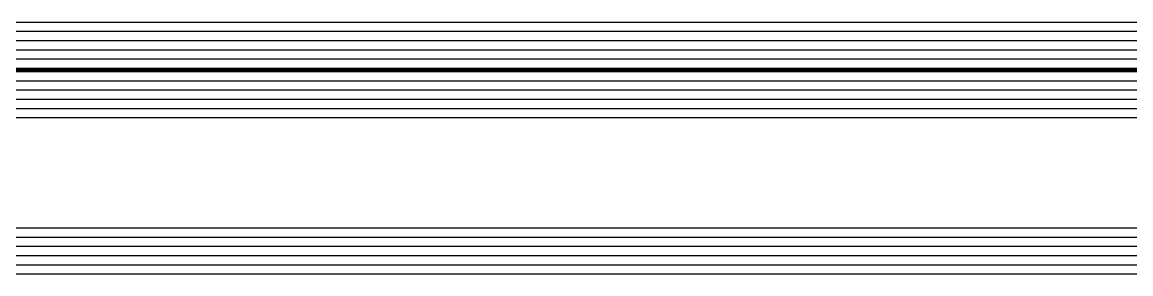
# Model space of a CAD drawing. Header units: millimetres. Extents: x 1251.1 to 1334.1, y 1577.6 to 1641.3.
# Drawn here: x 1277.8338 to 1277.9541, y 1620.3603 to 1620.3877 of the extents above; entities that cross this region are included whole.
import ezdxf

# ---------------------------------------------------------------- set-up
doc = ezdxf.new("R2010")
doc.units = ezdxf.units.MM
doc.layers.add('VETRATE sezioni - windows sections', color=7, linetype='Continuous', true_color=0x4d79ff)

msp = doc.modelspace()

# ---------------------------------------------------------------- linework, layer by layer
at = {"layer": 'VETRATE sezioni - windows sections', "linetype": 'Continuous'}
for p, q in [((1277.484447774899, 1620.386719394911), (1278.023505744216, 1620.386719394911)), ((1277.484452062899, 1620.387717246911), (1278.023010032215, 1620.387717246911)), ((1277.484447774899, 1620.385719394911), (1278.023505744216, 1620.385719394911)), ((1277.484447774899, 1620.384719394911), (1278.023505744216, 1620.384719394911)), ((1277.484447774899, 1620.383719394911), (1278.023505744216, 1620.383719394911)), ((1277.484447774899, 1620.382719394911), (1278.023505744216, 1620.382719394911)), ((1277.484447774899, 1620.382339394911), (1278.023505744216, 1620.382339394911)), ((1277.484447774899, 1620.381339394911), (1278.023505744216, 1620.381339394911)), ((1277.484447774899, 1620.380339394911), (1278.023505744216, 1620.380339394911)), ((1277.484447774899, 1620.379339394911), (1278.023505744216, 1620.379339394911)), ((1277.484447774899, 1620.378339394911), (1278.023505744216, 1620.378339394911)), ((1277.484447774899, 1620.377339394911), (1278.023010032215, 1620.377339394911)), ((1277.484452062899, 1620.365339394911), (1278.023010032215, 1620.365339394911)), ((1277.484452062899, 1620.364339394911), (1278.023510032215, 1620.364339394911)), ((1277.484452062899, 1620.363339394911), (1278.023510032215, 1620.363339394911)), ((1277.484452062899, 1620.362339394911), (1278.023510032215, 1620.362339394911)), ((1277.484452062899, 1620.361339394911), (1278.023510032215, 1620.361339394911)), ((1277.484452062899, 1620.360339394911), (1278.023010032215, 1620.360339394911))]:
    msp.add_line(p, q, dxfattribs=at)
at = {"layer": 'VETRATE sezioni - windows sections', "linetype": 'Continuous', "lineweight": 40}
msp.add_line((1277.484447774899, 1620.382529394911), (1278.023505744216, 1620.382529394911), dxfattribs=at)

doc.saveas('drawing.dxf')
